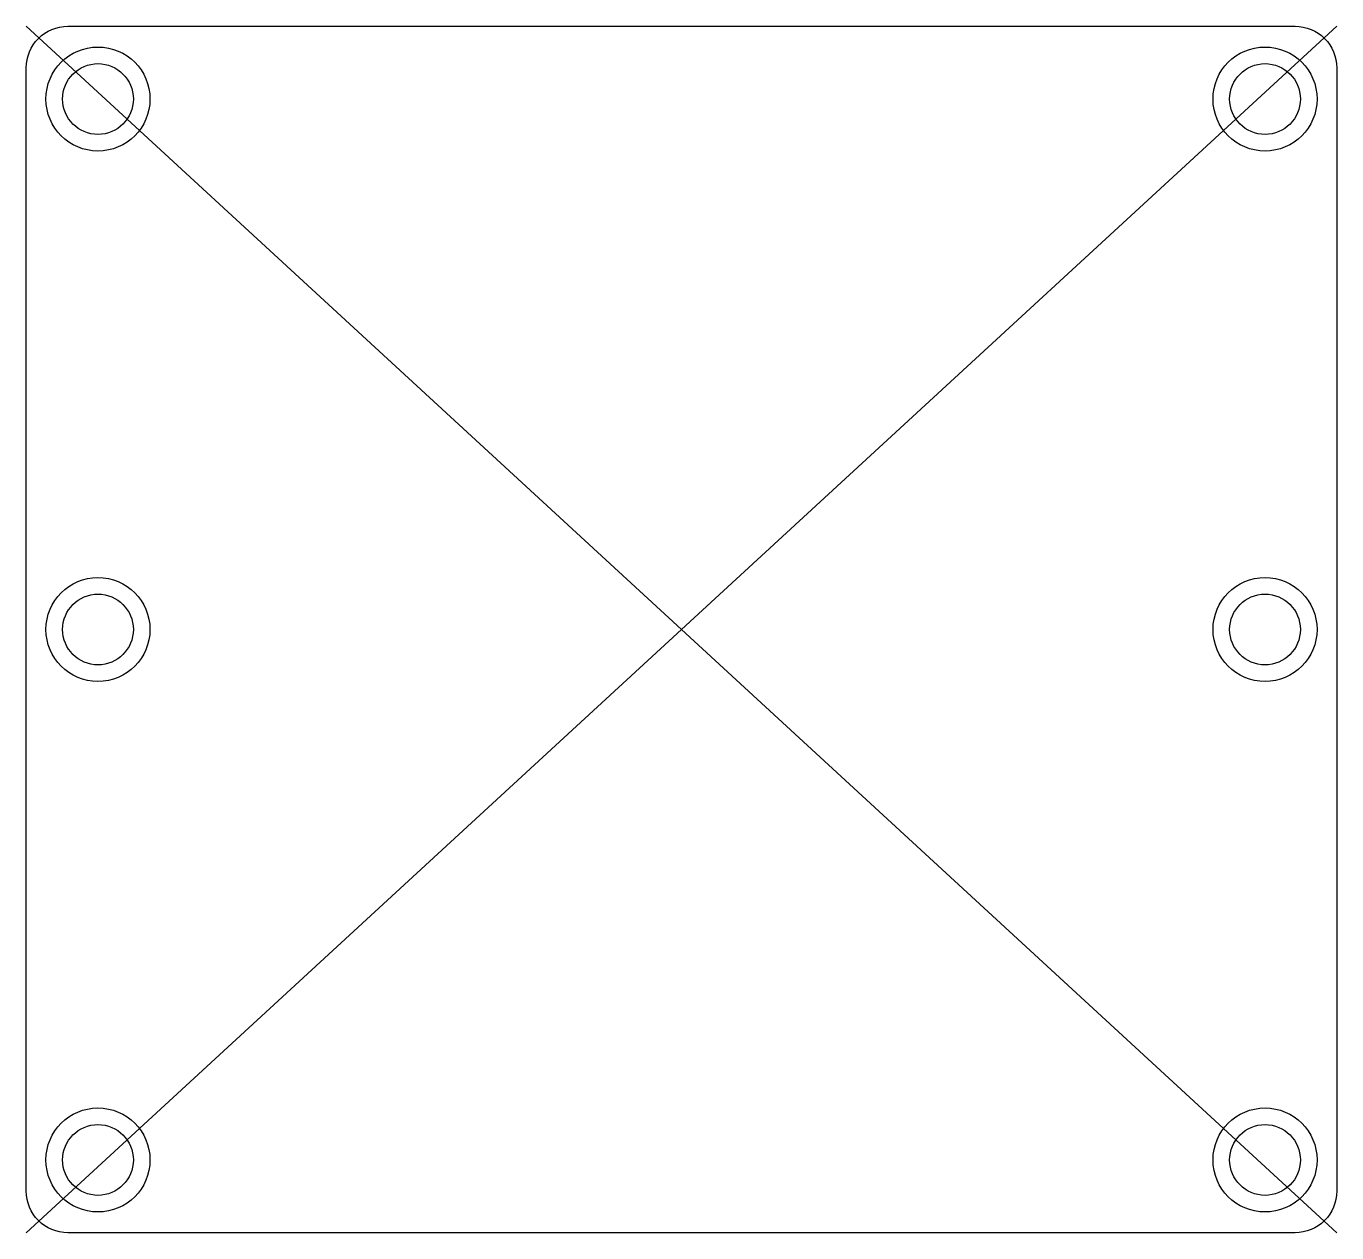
# Model space of a CAD drawing. Header units: millimetres. Extents: x -30.9 to 32.1, y -26.2 to 31.8.
import ezdxf

# ---------------------------------------------------------------- set-up
doc = ezdxf.new("R2010")
doc.units = ezdxf.units.MM
doc.layers.get('0').update_dxf_attribs({"linetype": 'CONTINUOUS'})

msp = doc.modelspace()

# ---------------------------------------------------------------- linework, layer by layer
for p, q in [((-30.881, 31.776), (32.119, -26.224)), ((32.119, 31.776), (-30.881, -26.224))]:
    msp.add_line(p, q)
msp.add_lwpolyline([(-28.881, 31.776), (30.119, 31.776, -0.414214), (32.119, 29.776), (32.119, -24.224, -0.414214), (30.119, -26.224), (-28.881, -26.224, -0.414214), (-30.881, -24.224), (-30.881, 29.776, -0.414214)], format="xyb", close=True)
for centre, radius in [((-27.431, 28.276), 2.5), ((28.669, 28.276), 2.5), ((-27.431, 28.276), 1.7), ((28.669, 28.276), 1.7), ((-27.431, 2.776), 2.5), ((28.669, 2.776), 2.5), ((-27.431, 2.776), 1.7), ((28.669, 2.776), 1.7), ((28.669, 2.776), 1.7), ((-27.431, -22.724), 2.5), ((28.669, -22.724), 2.5), ((-27.431, -22.724), 1.7), ((28.669, -22.724), 1.7)]:
    msp.add_circle(centre, radius)

doc.saveas('drawing.dxf')
